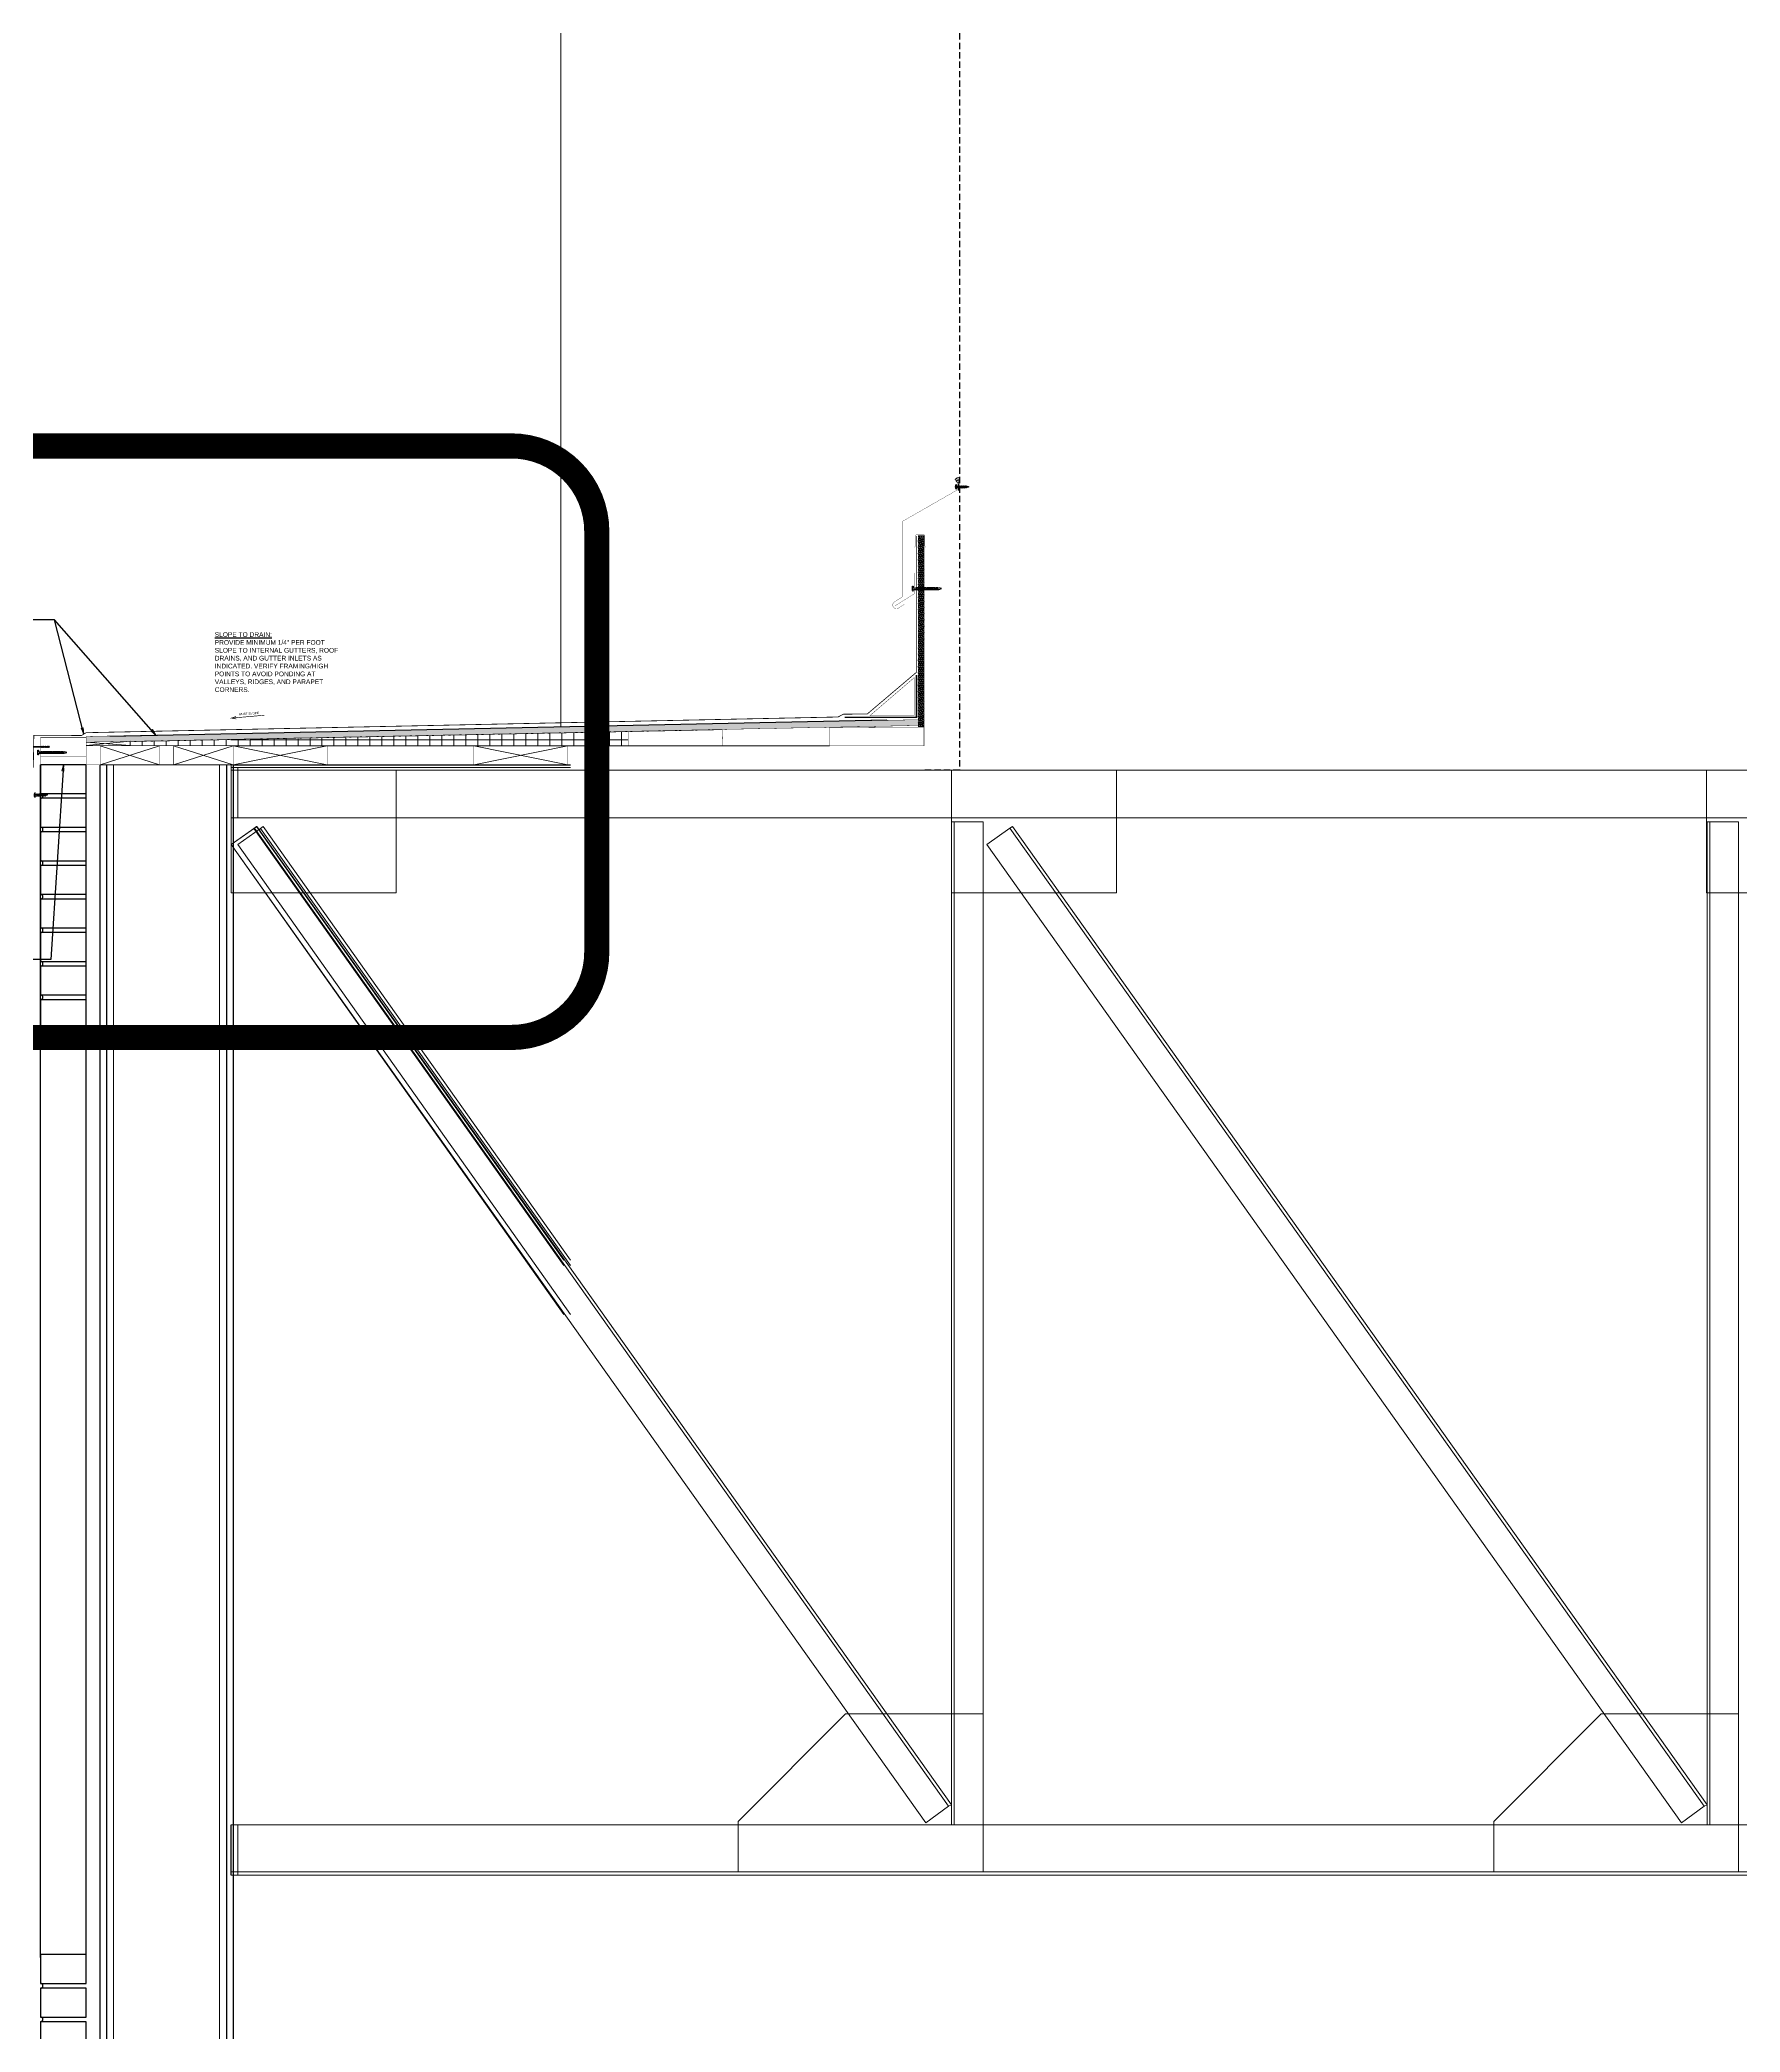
# Model space of a CAD drawing. Header units: inches. Extents: x -33163 to 19162, y -8858 to 30669.
# Drawn here: x -28058.3 to -27923.2, y -370.3 to -212 of the extents above; entities that cross this region are included whole.
import ezdxf

# ---------------------------------------------------------------- set-up
doc = ezdxf.new("R2010")
doc.units = ezdxf.units.IN
for name, pattern in [('DASHED', [0.75, 0.5, -0.25]), ('HIDDEN2', [0.1875, 0.125, -0.0625]), ('HIDDEN4', [0.09375, 0.0625, -0.03125])]:
    doc.linetypes.add(name, pattern=pattern)
doc.layers.get('0').update_dxf_attribs({"color": 9, "lineweight": 0})
doc.layers.get('Defpoints').update_dxf_attribs({"color": 254})
for name, color, linetype, lineweight in [('06 - Fasteners', 11, 'Continuous', 30), ('10 - Flashings', 2, 'Continuous', 60), ('13 - Tube Sealant', 11, 'Continuous', 25), ('15 - Wood Material', 8, 'Continuous', 15), ('16 - Underlayment', 4, 'HIDDEN2', 40), ('16a - Underlayment Strip-In', 8, 'HIDDEN4', 20), ('17 - Rigid Insulation', 2, 'ZIGZAG', 30), ('21 - Coverboard', 11, 'Continuous', 15), ('A-ANNO-NOTE-08', 12, 'Continuous', 9), ('A-ROOF-BELOW', 251, 'Continuous', 5), ('A-ROOF-EXIST', 7, 'Continuous', 30)]:
    doc.layers.add(name, color=color, linetype=linetype, lineweight=lineweight)
for name, color, linetype in [('14 - Tape Sealant', 11, 'Continuous'), ('A-ANNO-DIMS-04', 12, 'Continuous'), ('brick', 11, 'Continuous'), ('TRUSS_Geometry', 12, 'Continuous')]:
    doc.layers.add(name, color=color, linetype=linetype)
doc.styles.add('GENERATED_STYLE_1', font='arial.ttf')
doc.styles.add('ROMANS', font='romans.shx', dxfattribs={"width": 1.1})
doc.styles.add('Sheffield', font='arial.ttf', dxfattribs={"height": 0.175})
doc.linetypes.add('ZIGZAG', pattern='A,0.0001,-0.2,[131,ltypeshp.shx,S=0.2,R=0,X=-0.2,Y=0],-0.4,[131,ltypeshp.shx,S=0.2,R=180,X=0.2,Y=0],-0.2', length=0.8001)
doc.dimstyles.new('Dim 08', dxfattribs={"dimscale": 8, "dimtxt": 0.09375, "dimasz": 0.0625, "dimexe": 0.0625, "dimexo": 0.0625, "dimgap": 0.09375, "dimtad": 1, "dimdec": 4, "dimzin": 3, "dimdsep": 46, "dimlunit": 4, "dimtxsty": 'ROMANS', "dimblk1": 'ARCHTICK', "dimblk2": 'ARCHTICK', "dimsah": 1, "dimcen": 0.0625, "dimdle": 0.0625, "dimclrd": 2, "dimclre": 2, "dimclrt": 3, "dimaunit": 1, "dimazin": 0, "dimtm": 1e-09, "dimtfac": 1, "dimtdec": 4, "dimtmove": 2, "dimatfit": 3, "dimldrblk": 'CLOSEDBLANK', "dimfxl": 1, "dimtolj": 1, "dimtzin": 3, "dimarcsym": 0})

# ---------------------------------------------------------------- blocks, each defined once
blk = doc.blocks.new('A$C50ed0138')
at = {"layer": '06 - Fasteners'}
for p, q in [((0, 0.38), (0.22, 0.41)), ((0.22, 0.3), (0, 0.38)), ((2.2, 0.25), (0.22, 0.41)), ((2.19, 0.14), (0.22, 0.3)), ((0.32, 0.24), (0.34, 0.46)), ((0.43, 0.23), (0.45, 0.45)), ((0.54, 0.22), (0.56, 0.44)), ((0.65, 0.21), (0.67, 0.43)), ((0.76, 0.2), (0.78, 0.42)), ((0.87, 0.2), (0.89, 0.42)), ((0.98, 0.19), (1, 0.41)), ((1.09, 0.18), (1.11, 0.4)), ((1.2, 0.17), (1.22, 0.39)), ((1.31, 0.16), (1.33, 0.38)), ((1.42, 0.15), (1.44, 0.37)), ((1.53, 0.14), (1.55, 0.36)), ((1.64, 0.13), (1.66, 0.35)), ((1.75, 0.12), (1.77, 0.34)), ((1.86, 0.12), (1.88, 0.34)), ((1.97, 0.11), (1.99, 0.33)), ((2.19, 0.14), (2.25, 0.08)), ((2.26, 0.3), (2.2, 0.25)), ((2.24, 0.03), (2.25, 0.08)), ((2.26, 0.3), (2.27, 0.36)), ((2.3, 0.03), (2.32, 0.36)), ((2.3, 0.08), (2.32, 0.3))]:
    blk.add_line(p, q, dxfattribs=at)
for centre, start, end in [((2.27, 0.03), 175.3933, 355.3933), ((2.29, 0.36), 355.3933, 175.3933)]:
    blk.add_arc(centre, 0.0275, start, end, dxfattribs=at)
blk = doc.blocks.new('A$C14fceb68')
at = {"layer": '06 - Fasteners'}
for p, q in [((0.01, 0.9), (0, 0.94)), ((0.33, 0.99), (0.01, 0.9)), ((0.12, 0.93), (0.14, 0.83)), ((0.13, 0.81), (0.14, 0.83)), ((0.16, 0.78), (0.13, 0.81)), ((0.14, 0.83), (0.26, 0.83)), ((0.16, 0.78), (0.17, 0.73)), ((0.27, 0.78), (0.16, 0.78)), ((0.16, 0.71), (0.17, 0.73)), ((0.19, 0.68), (0.16, 0.71)), ((0.17, 0.73), (0.29, 0.73)), ((0.19, 0.68), (0.2, 0.63)), ((0.3, 0.68), (0.19, 0.68)), ((0.19, 0.6), (0.2, 0.63)), ((0.22, 0.58), (0.19, 0.6)), ((0.2, 0.63), (0.32, 0.62)), ((0.22, 0.96), (0.26, 0.83)), ((0.22, 0.58), (0.23, 0.52)), ((0.33, 0.57), (0.22, 0.58)), ((0.22, 0.5), (0.23, 0.52)), ((0.25, 0.47), (0.22, 0.5)), ((0.23, 0.52), (0.35, 0.52)), ((0.25, 0.47), (0.26, 0.42)), ((0.36, 0.47), (0.25, 0.47)), ((0.25, 0.4), (0.26, 0.42)), ((0.28, 0.37), (0.25, 0.4)), ((0.26, 0.83), (0.29, 0.8)), ((0.26, 0.42), (0.38, 0.42)), ((0.29, 0.8), (0.27, 0.78)), ((0.27, 0.78), (0.29, 0.73)), ((0.28, 0.37), (0.29, 0.32)), ((0.39, 0.37), (0.28, 0.37)), ((0.28, 0.29), (0.29, 0.32)), ((0.31, 0.27), (0.28, 0.29)), ((0.29, 0.73), (0.32, 0.7)), ((0.29, 0.32), (0.41, 0.31)), ((0.32, 0.7), (0.3, 0.68)), ((0.3, 0.68), (0.32, 0.62)), ((0.31, 1.03), (0.33, 0.99)), ((0.31, 0.27), (0.32, 0.21)), ((0.42, 0.26), (0.31, 0.27)), ((0.31, 0.19), (0.32, 0.21)), ((0.34, 0.16), (0.31, 0.19)), ((0.32, 0.62), (0.35, 0.6)), ((0.32, 0.21), (0.44, 0.21)), ((0.35, 0.6), (0.33, 0.57)), ((0.33, 0.57), (0.35, 0.52)), ((0.34, 0.16), (0.34, 0.15)), ((0.44, 0.16), (0.34, 0.16)), ((0.34, 0.15), (0.44, 0)), ((0.35, 0.52), (0.38, 0.49)), ((0.38, 0.49), (0.36, 0.47)), ((0.36, 0.47), (0.38, 0.42)), ((0.38, 0.42), (0.41, 0.39)), ((0.41, 0.39), (0.39, 0.37)), ((0.39, 0.37), (0.41, 0.31)), ((0.41, 0.31), (0.44, 0.29)), ((0.44, 0.29), (0.42, 0.26)), ((0.42, 0.26), (0.44, 0.21)), ((0.44, 0.21), (0.47, 0.18)), ((0.47, 0.18), (0.44, 0.16)), ((0.44, 0), (0.44, 0.16))]:
    blk.add_line(p, q, dxfattribs=at)
blk.add_arc((0.28, 0.57), 0.462, 85.4176, 126.5824, dxfattribs=at)
blk = doc.blocks.new('A$Cc999e9e6')
at = {"layer": '06 - Fasteners'}
for p, q in [((0.05, 0.18), (0.06, 0.18)), ((0.05, 0), (0.06, 0)), ((0.06, 0), (0.06, 0.18)), ((0.06, 0.12), (0.08, 0.11)), ((0.08, 0.08), (0.06, 0.06)), ((0.08, 0.08), (0.08, 0.11)), ((0.08, 0.11), (1.57, 0.11)), ((0.08, 0.11), (1.68, 0.11)), ((0.08, 0.08), (1.68, 0.08)), ((0.96, 0.04), (1.02, 0.14)), ((0.96, 0.14), (1.02, 0.04)), ((1.02, 0.04), (1.02, 0.14)), ((1.02, 0.04), (1.08, 0.14)), ((1.02, 0.14), (1.08, 0.04)), ((1.08, 0.04), (1.08, 0.14)), ((1.08, 0.04), (1.15, 0.14)), ((1.08, 0.14), (1.15, 0.04)), ((1.15, 0.04), (1.15, 0.14)), ((1.15, 0.04), (1.21, 0.14)), ((1.15, 0.14), (1.21, 0.04)), ((1.21, 0.04), (1.21, 0.14)), ((1.21, 0.04), (1.28, 0.14)), ((1.21, 0.14), (1.28, 0.04)), ((1.28, 0.04), (1.28, 0.14)), ((1.28, 0.14), (1.34, 0.04)), ((1.28, 0.04), (1.34, 0.14)), ((1.34, 0.04), (1.34, 0.14)), ((1.34, 0.14), (1.4, 0.04)), ((1.34, 0.04), (1.4, 0.14)), ((1.4, 0.04), (1.4, 0.14)), ((1.4, 0.14), (1.47, 0.04)), ((1.4, 0.04), (1.47, 0.14)), ((1.47, 0.04), (1.47, 0.14)), ((1.47, 0.04), (1.53, 0.14)), ((1.47, 0.14), (1.53, 0.04)), ((1.53, 0.04), (1.53, 0.14)), ((1.53, 0.14), (1.6, 0.04)), ((1.53, 0.04), (1.6, 0.14)), ((1.6, 0.04), (1.6, 0.14)), ((1.6, 0.04), (1.66, 0.14)), ((1.6, 0.14), (1.66, 0.04)), ((1.66, 0.04), (1.66, 0.14)), ((1.66, 0.14), (1.69, 0.09)), ((1.66, 0.04), (1.69, 0.09))]:
    blk.add_line(p, q, dxfattribs=at)
for centre, radius, start, end in [((0.12, 0.09), 0.125, 138.0925, 221.9075), ((0.05, 0.16), 0.024, 90, 138.0925), ((0.05, 0.02), 0.024, 221.9075, 270)]:
    blk.add_arc(centre, radius, start, end, dxfattribs=at)
for p in [(1.66, 0.11), (1.66, 0.11), (1.66, 0.11), (1.66, 0.07), (1.66, 0.07), (1.66, 0.07)]:
    blk.add_point(p, dxfattribs=at)
blk = doc.blocks.new('_ArchTick')
at = {"color": 0, "linetype": 'ByBlock', "const_width": 0.15}
blk.add_lwpolyline([(-0.5, -0.5), (0.5, 0.5)], dxfattribs=at)

msp = doc.modelspace()

# ---------------------------------------------------------------- hatches: boundary and pattern name
at = {"layer": '21 - Coverboard'}
h = msp.add_hatch(dxfattribs=at)
h.set_pattern_fill('ANSI38', color=256, scale=0.025, angle=-35.8366772)
h.set_pattern_definition([(9.1633228, (-24989.42159, 14970.55371), (-0.01264040933, 0.0783620487), []), (99.1633228, (-24989.42159, 14970.55371), (-0.10364286737, 0.14408368807), [0.1984375, -0.1190625])])
h.paths.add_polyline_path([(-27988.49943, -251.43891), (-27988.04252, -251.43873), (-27988.04235, -266.6141), (-27988.49925, -266.61428)])
h = msp.add_hatch(dxfattribs=at)
h.set_pattern_fill('ANSI38', color=256, scale=0.025, angle=-124.6431878)
h.set_pattern_definition([(280.3568122, (-12748.58442, -2948.2599), (0.07808176385, 0.0142698556), []), (10.3568122, (-12748.58442, -2948.2599), (0.1418936721, 0.10662147504), [0.1984375, -0.1190625])])
h.paths.add_polyline_path([(-27988.49926, -266.06124), (-27988.49926, -266.51773), (-28054.61522, -267.84662), (-28054.62491, -267.38982)])
at = {"layer": 'A-ANNO-NOTE-08'}
h = msp.add_hatch(dxfattribs=at)
h.set_pattern_fill('ANSI37', color=256, scale=0.3, angle=45)
h.paths.add_polyline_path([(-28051.12491, -268.1141), (-28011.55594, -268.1141), (-28011.55594, -267.01571), (-28051.13114, -267.81334)])

# ---------------------------------------------------------------- linework, layer by layer
at = {"const_width": 0.05}
for points in [[(-28042.70803, -265.8006), (-28043.07284, -265.93338), (-28042.69051, -266.00079), (-28043.07284, -265.93338), (-28040.46053, -265.70483)], [(-28042.69927, -265.90069), (-28040.46053, -265.70483)]]:
    msp.add_lwpolyline(points, dxfattribs=at)
at = {"layer": '06 - Fasteners'}
msp.add_line((-27990.98414, -266.08517), (-28052.74991, -267.38982), dxfattribs=at)
at = {"layer": '10 - Flashings', "linetype": 'Continuous'}
msp.add_lwpolyline([(-27989.60394, -256.89742, 0.02, 0.02, 0), (-27990.07655, -257.19384, 0.02, 0.02, -1), (-27990.38907, -256.69556, 0.02, 0.02, 0), (-27989.73121, -256.28295, 0.02, 0.02, 0), (-27989.73121, -250.28713, 0.02, 0.02, 0), (-27985.37728, -247.79722, 0.02, 0.02, 0), (-27985.37728, -247.27144, 0.02, 0.02, 0), (-27985.62203, -246.95435, 0, 0, 0)], format="xyseb", dxfattribs=at)
at = {"layer": '10 - Flashings', "linetype": 'Continuous', "const_width": 0.02}
msp.add_lwpolyline([(-27987.88935, -252.35612), (-27987.94002, -252.30705, -0.203080415), (-27987.96855, -252.2397), (-27987.96855, -251.4618, 0.414213562), (-27988.0623, -251.36805), (-27988.62601, -251.36805, 0.414213562), (-27988.71976, -251.4618), (-27988.71976, -252.2397, -0.203080415), (-27988.74829, -252.30705), (-27988.79896, -252.35612)], format="xyb", dxfattribs=at)
msp.add_lwpolyline([(-27988.82467, -254.40815), (-27988.82467, -256.06152), (-27990.35889, -257.02377)], dxfattribs=at)
at = {"layer": '13 - Tube Sealant'}
for centre, radius, start, end in [((-27985.33979, -247.07354), 0.2308, 57.4439876, 165.195534), ((-27985.33136, -247.17816), 0.15113, 39.9978378, 163.2864326), ((-27985.29405, -247.27082), 0.08558, 22.5916502, 173.9854799)]:
    msp.add_arc(centre, radius, start, end, dxfattribs=at)
at = {"layer": '14 - Tape Sealant'}
msp.add_solid([(-27985.34397, -247.28119), (-27985.33998, -247.8547), (-27985.23822, -247.28053), (-27985.23463, -247.85405)], dxfattribs=at)
at = {"layer": '15 - Wood Material', "linetype": 'Continuous', "ltscale": 0.25}
for p, q in [((-28051.1319, -267.77661), (-28054.62491, -268.1141)), ((-28054.62491, -267.84682), (-28051.12491, -268.1141)), ((-28053.50966, -268.13982), (-28048.7873, -269.63982)), ((-28048.7873, -268.13982), (-28053.50966, -269.63982)), ((-28047.67205, -268.13982), (-28042.94969, -269.63982)), ((-28042.94969, -268.13982), (-28047.67205, -269.63982)), ((-28042.94969, -268.13982), (-28035.47585, -269.63982)), ((-28035.47585, -268.13982), (-28042.94969, -269.63982)), ((-28023.82529, -268.13982), (-28016.35145, -269.63982)), ((-28016.35145, -268.13982), (-28023.82529, -269.63982))]:
    msp.add_line(p, q, dxfattribs=at)
at = {"layer": '15 - Wood Material', "linetype": 'Continuous', "ltscale": 0.25, "const_width": 0.03}
for points in [[(-27992.32072, -265.71717), (-27988.82072, -265.71717), (-27988.82072, -264.21717), (-27988.82072, -262.71717), (-27992.32072, -265.71717)], [(-28058.24991, -267.48617), (-28054.62491, -267.48617), (-28054.62491, -268.98617), (-28058.24991, -268.98617), (-28058.24991, -267.48617)], [(-28011.55594, -268.13982), (-28004.05594, -268.13982), (-28004.0821, -266.86263), (-28011.55594, -267.01571), (-28011.55594, -268.13982)], [(-27995.54235, -268.13982), (-27988.04235, -268.13982), (-27988.04235, -266.63982), (-27995.54235, -266.68771), (-27995.54235, -268.13982)], [(-28058.24991, -268.98617), (-28054.62491, -268.98617), (-28054.62491, -269.63982), (-28058.24991, -269.63982), (-28058.24991, -268.98617)], [(-28054.62491, -268.1141), (-28051.12491, -268.1141), (-28051.13194, -267.77457), (-28054.63044, -267.84694), (-28054.62491, -268.1141)], [(-28053.50966, -269.63982), (-28048.7873, -269.63982), (-28048.7873, -268.13982), (-28053.50966, -268.13982), (-28053.50966, -269.63982)], [(-28047.67205, -269.63982), (-28042.94969, -269.63982), (-28042.94969, -268.13982), (-28047.67205, -268.13982), (-28047.67205, -269.63982)], [(-28042.94969, -269.63982), (-28035.47585, -269.63982), (-28035.47585, -268.13982), (-28042.94969, -268.13982), (-28042.94969, -269.63982)], [(-28023.82529, -269.63982), (-28016.35145, -269.63982), (-28016.35145, -268.13982), (-28023.82529, -268.13982), (-28023.82529, -269.63982)]]:
    msp.add_lwpolyline(points, dxfattribs=at)
at = {"layer": '16 - Underlayment', "const_width": 0.0625}
msp.add_lwpolyline([(-28058.82517, -269.87647), (-28058.78446, -267.31015), (-28054.98676, -267.31032), (-28054.62491, -267.09219), (-27994.87175, -265.84448), (-27994.44428, -265.62076), (-27992.55157, -265.60641), (-27988.62339, -262.27756), (-27988.62339, -251.45684)], dxfattribs=at)
at = {"layer": '16a - Underlayment Strip-In', "linetype": 'DASHED', "const_width": 0.125}
msp.add_lwpolyline([(-27988.63727, -262.4981), (-27988.63727, -265.87492), (-27994.35153, -265.87492)], dxfattribs=at)
at = {"layer": '17 - Rigid Insulation', "linetype": 'Continuous', "ltscale": 0.25, "const_width": 0.03}
msp.add_lwpolyline([(-28051.12491, -268.1141), (-28011.55594, -268.1141), (-28011.55594, -267.01571), (-28051.13114, -267.81334), (-28051.12491, -268.1141)], dxfattribs=at)
at = {"layer": '21 - Coverboard'}
msp.add_line((-28042.94969, -268.13982), (-27995.54235, -268.13982), dxfattribs=at)
at = {"layer": '21 - Coverboard', "linetype": 'Continuous', "ltscale": 0.25, "const_width": 0.03}
for points in [[(-27988.49943, -251.43891), (-27988.04252, -251.43873), (-27988.04235, -266.6141), (-27988.49925, -266.61428)], [(-27988.49927, -266.06073), (-27988.48958, -266.51753), (-28054.61522, -267.84662), (-28054.62491, -267.38982)]]:
    msp.add_lwpolyline(points, close=True, dxfattribs=at)
msp.add_lwpolyline([(-28054.62491, -269.63982), (-28042.94969, -269.63982), (-28042.94969, -268.13982), (-28054.62491, -268.13982), (-28054.62491, -269.63982)], dxfattribs=at)
at = {"layer": 'A-ROOF-BELOW', "color": 40, "linetype": 'Continuous', "lineweight": 0}
msp.add_line((-28016.91492, -121.77168), (-28016.91492, -266.63982), dxfattribs=at)
at = {"layer": 'A-ROOF-EXIST', "linetype": 'DASHED'}
msp.add_lwpolyline([(-27339.71274, -266.63982), (-27387.71274, -266.63982), (-27387.71274, -117.77168), (-27985.21559, -117.77168), (-27985.21559, -270.0665), (-27988.04235, -270.0665)], dxfattribs=at)
at = {"layer": 'brick'}
for points in [[(-28058.24991, -271.93152), (-28054.62491, -271.93152), (-28054.62491, -269.63982), (-28058.24991, -269.63982)], [(-28058.24991, -274.59822), (-28054.62491, -274.59822), (-28054.62491, -272.30652), (-28058.24991, -272.30652)], [(-28058.24991, -277.26492), (-28054.62491, -277.26492), (-28054.62491, -274.97322), (-28058.24991, -274.97322)], [(-28058.24991, -279.93162), (-28054.62491, -279.93162), (-28054.62491, -277.63992), (-28058.24991, -277.63992)], [(-28058.24991, -282.59832), (-28054.62491, -282.59832), (-28054.62491, -280.30662), (-28058.24991, -280.30662)], [(-28058.24991, -285.26502), (-28054.62491, -285.26502), (-28054.62491, -282.97332), (-28058.24991, -282.97332)], [(-28058.24991, -287.93172), (-28054.62491, -287.93172), (-28054.62491, -285.64002), (-28058.24991, -285.64002)], [(-28058.24991, -290.59842), (-28054.62491, -290.59842), (-28054.62491, -288.30672), (-28058.24991, -288.30672)], [(-28058.24991, -366.46909), (-28054.62491, -366.46909), (-28054.62491, -364.17739), (-28058.24991, -364.17739)], [(-28058.24991, -369.13579), (-28054.62491, -369.13579), (-28054.62491, -366.84409), (-28058.24991, -366.84409)], [(-28058.24991, -371.80249), (-28054.62491, -371.80249), (-28054.62491, -369.51079), (-28058.24991, -369.51079)]]:
    msp.add_lwpolyline(points, close=True, dxfattribs=at)
for centre in [(-28058.24991, -272.11902), (-28058.24991, -274.78572), (-28058.24991, -277.45242), (-28058.24991, -280.11912), (-28058.24991, -282.78582), (-28058.24991, -285.45252), (-28058.24991, -288.11922), (-28058.24991, -290.78592), (-28058.24991, -366.65659), (-28058.24991, -369.32329)]:
    msp.add_arc(centre, 0.1875, 270, 90, dxfattribs=at)
at = {"layer": 'Defpoints', "linetype": 'HIDDEN2', "const_width": 2, "flags": 128}
msp.add_lwpolyline([(-28085.07033, -251.08798), (-28085.07033, -284.52536, 0.414213562), (-28078.29033, -291.30536), (-28020.82663, -291.30536, 0.414213562), (-28014.04663, -284.52536), (-28014.04663, -251.08798, 0.414213562), (-28020.82663, -244.30798), (-28078.29033, -244.30798, 0.414213562)], format="xyb", close=True, dxfattribs=at)
at = {"layer": 'TRUSS_Geometry', "lineweight": 25}
for p, q in [((-28058.24991, -364.41812), (-28058.24991, -269.63982)), ((-28054.62491, -364.41812), (-28054.62491, -269.63982))]:
    msp.add_line(p, q, dxfattribs=at)
at = {"layer": 'TRUSS_Geometry', "lineweight": 13}
for p, q in [((-28054.62491, -269.63982), (-28058.24991, -269.63982)), ((-28042.94969, -269.63982), (-28053.50966, -269.63982))]:
    msp.add_line(p, q, dxfattribs=at)
at = {"layer": 'TRUSS_Geometry'}
msp.add_line((-28043.10968, -357.85316), (-28043.10968, -353.85316), dxfattribs=at)
at = {"layer": 'TRUSS_Geometry', "lineweight": 30}
for points in [[(-28043.48301, -269.63982), (-28043.48301, -425.15984), (-28053.50966, -425.15984), (-28053.50966, -269.63982)], [(-28042.94969, -279.82647), (-28042.94969, -425.15984), (-28052.97634, -425.15984), (-28052.97634, -269.63982)], [(-28042.94969, -269.63982), (-28016.12298, -269.63982)], [(-28042.94969, -269.63982), (-28042.94969, -279.82647)]]:
    msp.add_lwpolyline(points, dxfattribs=at)
at = {"layer": 'TRUSS_Geometry', "lineweight": 13}
for points in [[(-28052.97634, -269.63982), (-28052.97634, -449.64169)], [(-28052.44301, -269.63982), (-28052.44301, -449.64169)], [(-28044.01634, -269.63982), (-28044.01634, -449.64169)], [(-28043.48301, -269.63982), (-28043.48301, -449.64169)], [(-27455.36324, -273.85316), (-28043.10968, -273.85316), (-28043.10968, -269.63982)], [(-28043.10968, -269.85316), (-28042.57635, -269.85316)], [(-28043.10968, -270.0665), (-27455.36324, -270.0665)], [(-28029.98964, -270.0665), (-28029.98964, -272.62646), (-28029.98964, -279.82647), (-28034.89638, -279.82647), (-28040.12302, -279.82647), (-28042.843, -279.82647), (-28043.10968, -279.82647), (-28043.10968, -273.63979), (-28043.10968, -270.0665)], [(-28016.12298, -269.85316), (-28042.57635, -269.85316), (-28042.57635, -270.0665), (-28042.57635, -273.85316), (-28016.12298, -273.85316)], [(-28016.12298, -270.0665), (-28042.57635, -270.0665)], [(-27972.73912, -270.0665), (-27972.73912, -272.62646), (-27972.73912, -279.82647), (-27977.64586, -279.82647), (-27982.87251, -279.82647), (-27985.59248, -279.82647), (-27985.85916, -279.82647), (-27985.85916, -273.63979), (-27985.85916, -270.0665)], [(-27912.73912, -270.0665), (-27912.73912, -272.62646), (-27912.73912, -279.82647), (-27917.64586, -279.82647), (-27922.87251, -279.82647), (-27925.59248, -279.82647), (-27925.85916, -279.82647), (-27925.85916, -273.63979), (-27925.85916, -270.0665)], [(-28016.65631, -313.31983), (-28043.10968, -275.9865), (-28041.29632, -274.70651), (-28041.08299, -274.54652), (-28016.65631, -308.99985)], [(-28016.12298, -313.31983), (-28042.57635, -275.9865), (-28040.763, -274.70651), (-28040.54966, -274.54652), (-28016.12298, -308.99985)], [(-28041.29632, -274.70651), (-28016.65631, -309.42648)], [(-27986.10053, -352.3775), (-27985.8592, -352.26406), (-28041.07096, -274.55664), (-28041.26006, -274.6809)], [(-28040.763, -274.70651), (-28016.12298, -309.42648)], [(-27985.6459, -353.85316), (-27985.8592, -353.85316), (-27985.8592, -274.17896), (-27985.6459, -274.17896)], [(-27926.05157, -352.3775), (-27925.81024, -352.26406), (-27981.022, -274.55664), (-27981.21109, -274.6809)], [(-27925.59694, -353.85316), (-27925.81024, -353.85316), (-27925.81024, -274.17896), (-27925.59694, -274.17896)], [(-27983.35257, -357.58652), (-27983.35257, -353.58652), (-27983.35257, -348.83985), (-27983.35257, -345.05317), (-27991.61923, -345.05317), (-27994.1259, -345.05317), (-27994.2859, -345.05317), (-28002.81924, -353.58652), (-28002.81924, -357.58652)], [(-27923.30361, -357.58652), (-27923.30361, -353.58652), (-27923.30361, -348.83985), (-27923.30361, -345.05317), (-27931.57027, -345.05317), (-27934.07694, -345.05317), (-27934.23694, -345.05317), (-27942.77028, -353.58652), (-27942.77028, -357.58652)], [(-28043.10968, -353.85316), (-27338.11272, -353.85316), (-27338.11272, -357.58652), (-27338.11272, -357.85316), (-28043.10968, -357.85316)], [(-28016.12298, -353.85316), (-28042.57635, -353.85316), (-28042.57635, -357.58652), (-28042.57635, -357.85316), (-28016.12298, -357.85316)], [(-27338.11272, -357.58652), (-28043.10968, -357.58652)], [(-28042.57635, -357.58652), (-28016.12298, -357.58652)]]:
    msp.add_lwpolyline(points, dxfattribs=at)
for points in [[(-27987.89792, -353.69392), (-28043.10968, -275.9865), (-28041.26006, -274.6809), (-27986.10053, -352.3775)], [(-27985.6459, -274.17896), (-27985.6459, -353.85316), (-27983.35257, -353.85316), (-27983.35257, -274.17896)], [(-27927.84896, -353.69392), (-27983.06072, -275.9865), (-27981.21109, -274.6809), (-27926.05157, -352.3775)], [(-27925.59694, -274.17896), (-27925.59694, -353.85316), (-27923.30361, -353.85316), (-27923.30361, -274.17896)]]:
    msp.add_lwpolyline(points, close=True, dxfattribs=at)

# ---------------------------------------------------------------- block references
at = {"layer": '06 - Fasteners', "xscale": -1}
for name, p, rotation in [('A$C14fceb68', (-27984.59817, -247.1373), 106.3581483733108), ('A$C50ed0138', (-27986.67288, -256.02202), 355.3933149653578), ('A$C50ed0138', (-28056.18233, -269.04124, 0.04779), 355.3933149653578), ('A$C14fceb68', (-28057.81299, -271.61635), 106.3581483733108)]:
    msp.add_blockref(name, p, dxfattribs=dict(at, rotation=rotation))
at = {"layer": '06 - Fasteners'}
msp.add_blockref('A$Cc999e9e6', (-28059.24263, -268.30753), dxfattribs=at)

# ---------------------------------------------------------------- texts
at = {"insert": (-28041.68951, -265.57375), "char_height": 0.175, "attachment_point": 5, "rotation": 4.2048244, "style": 'Sheffield'}
msp.add_mtext('\\A1;MUST SLOPE', dxfattribs=at)
at = {"layer": 'A-ANNO-DIMS-04', "insert": (-28044.40606, -263.86385), "char_height": 0.375, "width": 10.0373034, "attachment_point": 7, "style": 'GENERATED_STYLE_1'}
msp.add_mtext('{\\H1.00001x;\\LSLOPE TO DRAIN:^J\\lPROVIDE MINIMUM 1/4" PER FOOT SLOPE TO INTERNAL GUTTERS, ROOF DRAINS, AND GUTTER INLETS AS INDICATED. VERIFY FRAMING/HIGH POINTS TO AVOID PONDING AT VALLEYS, RIDGES, AND PARAPET CORNERS.}', dxfattribs=at)

# ---------------------------------------------------------------- leaders
at = {"layer": 'A-ANNO-DIMS-04'}
for points in [[(-28054.80584, -267.20126), (-28057.15033, -258.11787), (-28067.64126, -258.11787)], [(-28049.07871, -267.27835), (-28057.15033, -258.11787), (-28067.64126, -258.11787)], [(-28056.43741, -269.63982), (-28057.43624, -285.09925), (-28066.74517, -285.09925)]]:
    msp.add_leader(points, dimstyle='Dim 08', override={"dimclrd": 256}, dxfattribs=at)

doc.saveas('drawing.dxf')
